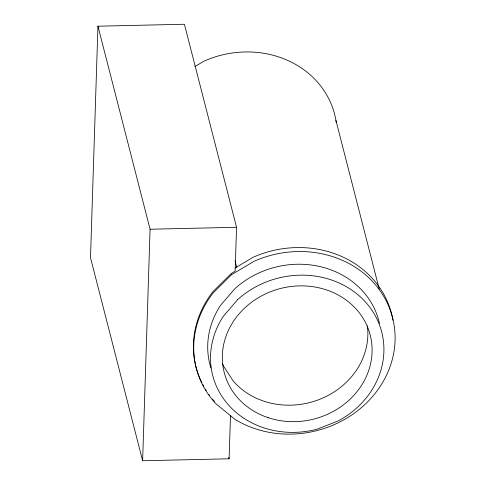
<?xml version="1.0" encoding="UTF-8"?>
<svg xmlns="http://www.w3.org/2000/svg" width="485" height="485" viewBox="0 0 485 485"><rect width="100%" height="100%" fill="white"/><g stroke="black" fill="none" stroke-linecap="round" stroke-linejoin="round"><path stroke-width="0.73" d="M201.875 382.768A101.329 90.604 -14.4 0 1 212.982 291.606L231.187 273.546L235.134 271.194L236.547 227.283L184.415 24.25L97.946 26.196L90.501 257.717L142.632 460.75L229.102 458.804L230.49 415.542M142.632 460.75L150.077 229.229L97.946 26.196M194.909 66.572L203.973 61.165A95.533 85.421 -14.4 0 1 336.281 122.675M235.055 268.023L252.964 257.335A101.329 90.604 -14.4 0 1 392.941 320.252M150.077 229.229L236.547 227.283M335.941 120.48L379.258 289.181M235.073 260.833L236.771 267.435M228.726 457.337L229.102 458.804M367.381 325.865A75.363 67.385 -14.4 0 1 320.918 398.834A75.363 67.385 -14.4 0 1 233.34 381.204L223.652 366.302A75.363 67.385 -14.4 0 1 222.488 363.617M214.473 401.356A101.329 90.604 -14.4 0 1 212.509 399.07M209.702 395.511A101.329 90.604 -14.4 0 1 208.811 394.293M206.277 390.546A101.329 90.604 -14.4 0 1 205.476 389.273M203.597 386.042A101.329 90.604 -14.4 0 1 202.888 384.738M210.872 367.951A87.251 78.018 -14.4 0 1 220.614 305.229L234.91 288.642A87.251 78.018 -14.4 0 1 320.882 266.786A87.251 78.018 -14.4 0 1 379.488 323.531M237.717 299.572L223.421 316.159A87.251 78.018 -14.4 0 0 226.919 403.156A87.251 78.018 -14.4 0 0 317.208 429.176L338.366 420.853A87.251 78.018 -14.4 0 0 367.515 304.374A87.251 78.018 -14.4 0 0 237.717 299.572M231.49 274.728L213.285 292.788A101.329 90.604 -14.4 0 0 215.789 403.647L234.752 419.204A101.329 90.604 -14.4 0 0 394.499 347.994A101.329 90.604 -14.4 0 0 253.982 261.312L231.49 274.728M268.205 417.694A75.363 67.385 -14.4 0 0 371.516 341.622A75.363 67.385 -14.4 0 0 251.927 301.979A75.363 67.385 -14.4 0 0 268.205 417.694"/></g></svg>
